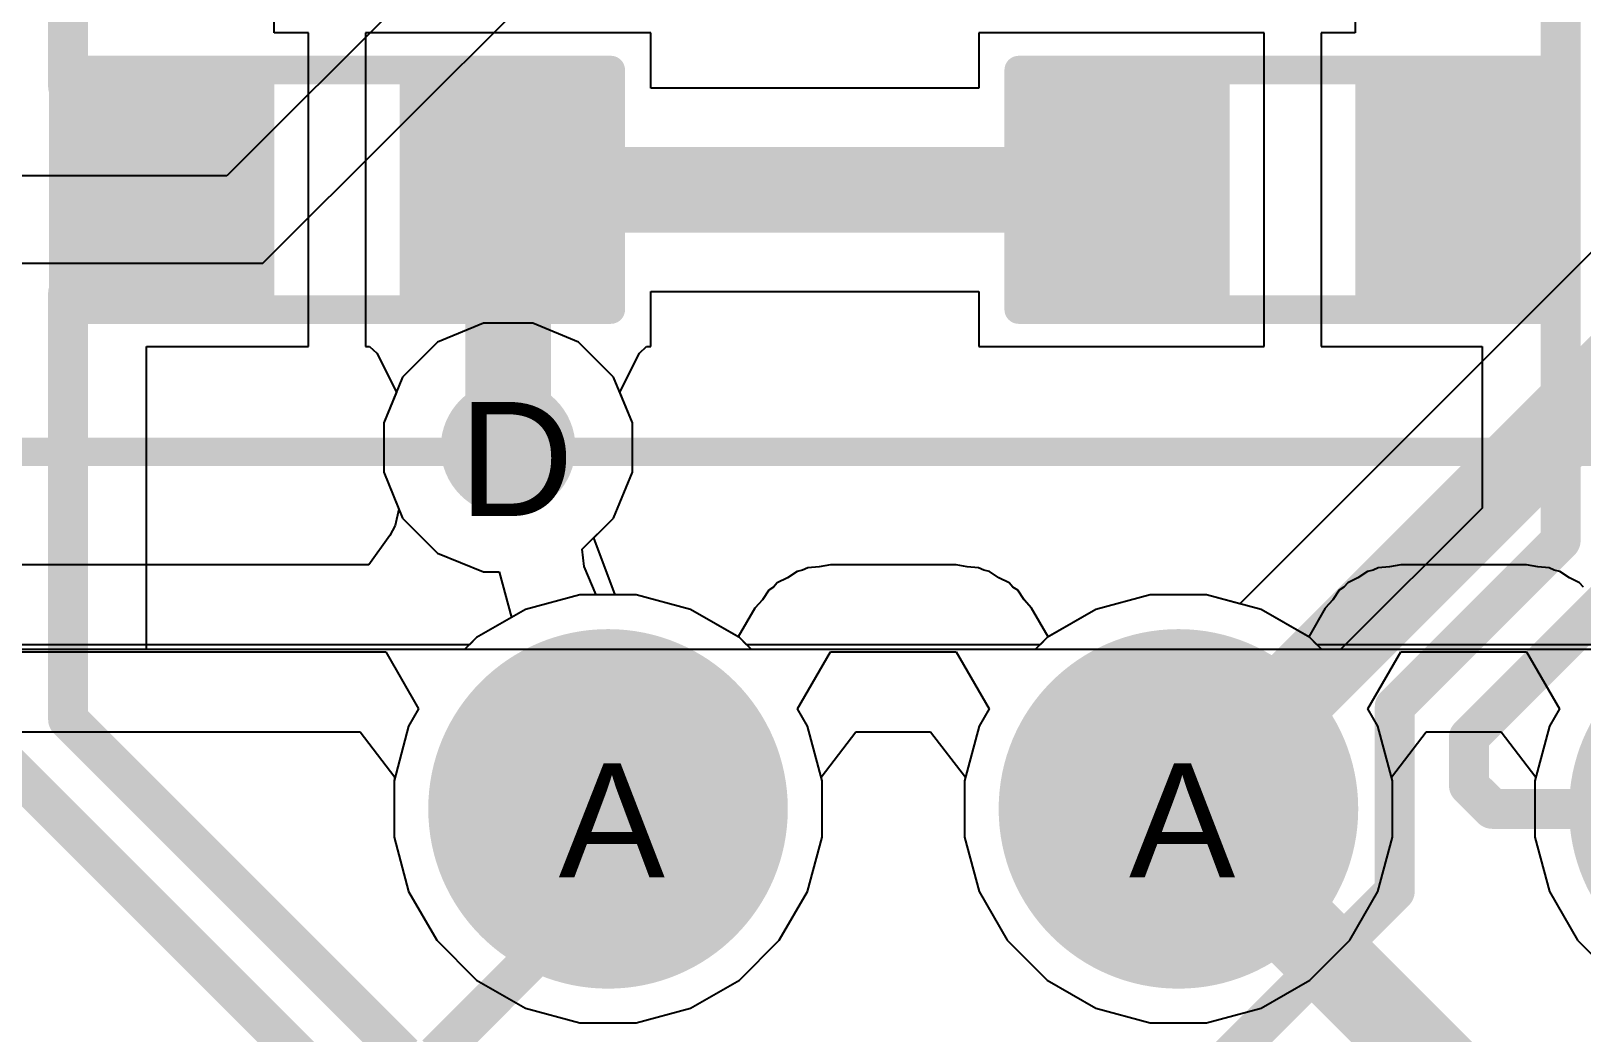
# Model space of a CAD drawing. Header units: inches. Extents: x -11 to 5428, y 0 to 5423.
# Drawn here: x 187.48 to 194.39, y 18.79 to 23.26 of the extents above; entities that cross this region are included whole.
import ezdxf

# ---------------------------------------------------------------- set-up
doc = ezdxf.new("R2010")
doc.units = ezdxf.units.IN
for name, color, linetype in [('Bottom Layer', 5, 'Continuous'), ('Bottom Solder', 6, 'Continuous'), ('Drill Drawing', 1, 'Continuous'), ('GND', 16, 'Continuous'), ('Multi-Layer', 9, 'Continuous'), ('Pad Holes', 156, 'Continuous'), ('PWR', 76, 'Continuous'), ('Top Layer', 1, 'Continuous'), ('Top Overlay', 2, 'Continuous'), ('Top Paste', 8, 'Continuous'), ('Top Solder', 216, 'Continuous'), ('Via Holes', 16, 'Continuous')]:
    doc.layers.add(name, color=color, linetype=linetype)
doc.styles.add('Arial', font='', dxfattribs={"height": 0.2})
doc.styles.get('Arial').set_extended_font_data('Arial')

# ---------------------------------------------------------------- blocks, each defined once
blk = doc.blocks.new('HR911105A_333')
at = {"layer": 'Bottom Layer'}
h = blk.add_hatch(color=5, dxfattribs=at)
edge = h.paths.add_edge_path()
edge.add_arc((0.6399834799999999, -6.894982399999999), 0.69900038, 0, 360)
h = blk.add_hatch(color=5, dxfattribs=at)
edge = h.paths.add_edge_path()
edge.add_arc((3.17998348, -6.894982399999999), 0.69900038, 0, 360)
at = {"layer": 'Bottom Solder'}
h = blk.add_hatch(color=6, dxfattribs=at)
edge = h.paths.add_edge_path()
edge.add_arc((-1.90001652, -6.894982399999999), 0.8006003799999999, 0, 360)
h = blk.add_hatch(color=6, dxfattribs=at)
edge = h.paths.add_edge_path()
edge.add_arc((0.6399834799999999, -6.894982399999999), 0.8006003799999999, 0, 360)
h = blk.add_hatch(color=6, dxfattribs=at)
edge = h.paths.add_edge_path()
edge.add_arc((3.17998348, -6.894982399999999), 0.8006003799999999, 0, 360)
at = {"layer": 'GND'}
h = blk.add_hatch(color=16, dxfattribs=at)
edge = h.paths.add_edge_path()
edge.add_arc((0.6399834799999999, -6.894982399999999), 0.69900038, 0, 360)
h = blk.add_hatch(color=16, dxfattribs=at)
edge = h.paths.add_edge_path()
edge.add_arc((3.17998348, -6.894982399999999), 0.69900038, 0, 360)
at = {"layer": 'Multi-Layer'}
h = blk.add_hatch(color=9, dxfattribs=at)
edge = h.paths.add_edge_path()
edge.add_arc((0.6399834799999999, -6.894982399999999), 0.69900038, 0, 360)
h = blk.add_hatch(color=9, dxfattribs=at)
edge = h.paths.add_edge_path()
edge.add_arc((3.17998348, -6.894982399999999), 0.69900038, 0, 360)
at = {"layer": 'Pad Holes'}
h = blk.add_hatch(color=7, dxfattribs=at)
edge = h.paths.add_edge_path()
edge.add_arc((0.6399834799999999, -6.894982399999999), 0.44500038, 0, 360)
h = blk.add_hatch(color=7, dxfattribs=at)
edge = h.paths.add_edge_path()
edge.add_arc((3.17998348, -6.894982399999999), 0.44500038, 0, 360)
at = {"layer": 'PWR'}
h = blk.add_hatch(color=76, dxfattribs=at)
edge = h.paths.add_edge_path()
edge.add_arc((0.6399834799999999, -6.894982399999999), 0.69900038, 0, 360)
h = blk.add_hatch(color=76, dxfattribs=at)
edge = h.paths.add_edge_path()
edge.add_arc((3.17998348, -6.894982399999999), 0.69900038, 0, 360)
at = {"layer": 'Top Layer'}
h = blk.add_hatch(color=1, dxfattribs=at)
edge = h.paths.add_edge_path()
edge.add_arc((0.6399834799999999, -6.894982399999999), 0.69900038, 0, 360)
h = blk.add_hatch(color=1, dxfattribs=at)
edge = h.paths.add_edge_path()
edge.add_arc((3.17998348, -6.894982399999999), 0.69900038, 0, 360)
at = {"layer": 'Top Solder'}
h = blk.add_hatch(color=216, dxfattribs=at)
edge = h.paths.add_edge_path()
edge.add_arc((-1.90001652, -6.894982399999999), 0.8006003799999999, 0, 360)
h = blk.add_hatch(color=216, dxfattribs=at)
edge = h.paths.add_edge_path()
edge.add_arc((0.6399834799999999, -6.894982399999999), 0.8006003799999999, 0, 360)
h = blk.add_hatch(color=216, dxfattribs=at)
edge = h.paths.add_edge_path()
edge.add_arc((3.17998348, -6.894982399999999), 0.8006003799999999, 0, 360)
at = {"layer": 'Top Overlay'}
blk.add_lwpolyline([(7.99998908, -8.4850224, 0.127, 0.127, 0), (-7.99997892, -8.4850224, 0.127, 0.127, 0)], format="xyseb", dxfattribs=at)
blk = doc.blocks.new('R___0603_338')
at = {"layer": 'Top Layer'}
for points in [[(-0.38101778, 0.4445), (-0.38101778, -0.4445), (-1.14301778, -0.4445), (-1.14301778, 0.4445)], [(1.14298222, 0.4445), (1.14298222, -0.4445), (0.38098222, -0.4445), (0.38098222, 0.4445)]]:
    blk.add_hatch(color=1, dxfattribs=at).paths.add_polyline_path(points)
at = {"layer": 'Top Paste'}
for points in [[(-0.38101778, 0.4445), (-0.38101778, -0.4445), (-1.14301778, -0.4445), (-1.14301778, 0.4445)], [(1.14298222, 0.4445), (1.14298222, -0.4445), (0.38098222, -0.4445), (0.38098222, 0.4445)]]:
    blk.add_hatch(color=8, dxfattribs=at).paths.add_polyline_path(points)
at = {"layer": 'Top Solder'}
for points in [[(-0.27941778, 0.5460999999999999), (-0.27941778, -0.5460999999999999), (-1.24461778, -0.5460999999999999), (-1.24461778, 0.5460999999999999)], [(1.24458222, 0.5460999999999999), (1.24458222, -0.5460999999999999), (0.27938222, -0.5460999999999999), (0.27938222, 0.5460999999999999)]]:
    blk.add_hatch(color=216, dxfattribs=at).paths.add_polyline_path(points)
at = {"layer": 'Top Overlay'}
for points in [[(1.21918222, 0.5334, 0.127, 0.127, 0), (-1.21921778, 0.5334, 0.127, 0.127, 0)], [(-1.21921778, 0.5334, 0.127, 0.127, 0), (-1.21921778, -0.5334, 0.127, 0.127, 0)], [(1.21918222, 0.5334, 0.127, 0.127, 0), (1.21918222, -0.5334, 0.127, 0.127, 0)], [(1.21918222, -0.5334, 0.127, 0.127, 0), (-1.21921778, -0.5334, 0.127, 0.127, 0)]]:
    blk.add_lwpolyline(points, format="xyseb", dxfattribs=at)
for points in [[(-1.25096778, 0.5334, 0.0635, 0.0635, 1), (-1.18746778, 0.5334, 0.0635, 0.0635, 1)], [(-1.25096778, 0.5334, 0.0635, 0.0635, 1), (-1.18746778, 0.5334, 0.0635, 0.0635, 1)], [(1.18743222, 0.5334, 0.0635, 0.0635, 1), (1.25093222, 0.5334, 0.0635, 0.0635, 1)], [(1.18743222, 0.5334, 0.0635, 0.0635, 1), (1.25093222, 0.5334, 0.0635, 0.0635, 1)], [(-1.25096778, -0.5334, 0.0635, 0.0635, 1), (-1.18746778, -0.5334, 0.0635, 0.0635, 1)], [(-1.25096778, -0.5334, 0.0635, 0.0635, 1), (-1.18746778, -0.5334, 0.0635, 0.0635, 1)], [(1.18743222, -0.5334, 0.0635, 0.0635, 1), (1.25093222, -0.5334, 0.0635, 0.0635, 1)], [(1.18743222, -0.5334, 0.0635, 0.0635, 1), (1.25093222, -0.5334, 0.0635, 0.0635, 1)]]:
    blk.add_lwpolyline(points, format="xyseb", close=True, dxfattribs=at)
blk = doc.blocks.new('R___0603_339')
at = {"layer": 'Top Layer'}
for points in [[(-0.3809898399999999, 0.4445), (-0.3809898400000001, -0.4445), (-1.14298984, -0.4445), (-1.14298984, 0.4445)], [(1.14301016, 0.4445), (1.14301016, -0.4445), (0.3810101599999999, -0.4445), (0.38101016, 0.4445)]]:
    blk.add_hatch(color=1, dxfattribs=at).paths.add_polyline_path(points)
at = {"layer": 'Top Paste'}
for points in [[(-0.3809898399999999, 0.4445), (-0.3809898400000001, -0.4445), (-1.14298984, -0.4445), (-1.14298984, 0.4445)], [(1.14301016, 0.4445), (1.14301016, -0.4445), (0.3810101599999999, -0.4445), (0.38101016, 0.4445)]]:
    blk.add_hatch(color=8, dxfattribs=at).paths.add_polyline_path(points)
at = {"layer": 'Top Solder'}
for points in [[(-0.2793898399999999, 0.5460999999999999), (-0.2793898400000001, -0.5461), (-1.24458984, -0.5460999999999999), (-1.24458984, 0.5461)], [(1.24461016, 0.5460999999999999), (1.24461016, -0.5461), (0.2794101599999999, -0.5460999999999999), (0.27941016, 0.5461)]]:
    blk.add_hatch(color=216, dxfattribs=at).paths.add_polyline_path(points)
at = {"layer": 'Top Overlay'}
for points in [[(-1.21918984, 0.5334, 0.127, 0.127, 0), (1.21921016, 0.5334, 0.127, 0.127, 0)], [(-1.21918984, -0.5334, 0.127, 0.127, 0), (-1.21918984, 0.5334, 0.127, 0.127, 0)], [(1.21921016, -0.5334, 0.127, 0.127, 0), (1.21921016, 0.5334, 0.127, 0.127, 0)], [(-1.21918984, -0.5334, 0.127, 0.127, 0), (1.21921016, -0.5334, 0.127, 0.127, 0)]]:
    blk.add_lwpolyline(points, format="xyseb", dxfattribs=at)
for points in [[(-1.25093984, 0.5334, 0.0635, 0.0635, 1), (-1.18743984, 0.5334, 0.0635, 0.0635, 1)], [(-1.25093984, 0.5334, 0.0635, 0.0635, 1), (-1.18743984, 0.5334, 0.0635, 0.0635, 1)], [(1.18746016, 0.5334, 0.0635, 0.0635, 1), (1.25096016, 0.5334, 0.0635, 0.0635, 1)], [(1.18746016, 0.5334, 0.0635, 0.0635, 1), (1.25096016, 0.5334, 0.0635, 0.0635, 1)], [(-1.25093984, -0.5334, 0.0635, 0.0635, 1), (-1.18743984, -0.5334, 0.0635, 0.0635, 1)], [(-1.25093984, -0.5334, 0.0635, 0.0635, 1), (-1.18743984, -0.5334, 0.0635, 0.0635, 1)], [(1.18746016, -0.5334, 0.0635, 0.0635, 1), (1.25096016, -0.5334, 0.0635, 0.0635, 1)], [(1.18746016, -0.5334, 0.0635, 0.0635, 1), (1.25096016, -0.5334, 0.0635, 0.0635, 1)]]:
    blk.add_lwpolyline(points, format="xyseb", close=True, dxfattribs=at)

msp = doc.modelspace()

# ---------------------------------------------------------------- hatches: boundary and pattern name
at = {"layer": 'Bottom Layer'}
h = msp.add_hatch(color=5, dxfattribs=at)
edge = h.paths.add_edge_path()
edge.add_arc((189.60820346, 21.40119418), 0.2999994, 0, 360)
at = {"layer": 'GND'}
h = msp.add_hatch(color=16, dxfattribs=at)
edge = h.paths.add_edge_path()
edge.add_arc((189.60820346, 21.40119418), 0.2999994, 0, 360)
at = {"layer": 'PWR'}
h = msp.add_hatch(color=76, dxfattribs=at)
edge = h.paths.add_edge_path()
edge.add_arc((189.60820346, 21.40119418), 0.2999994, 0, 360)
at = {"layer": 'Top Layer'}
h = msp.add_hatch(color=1, dxfattribs=at)
edge = h.paths.add_edge_path()
edge.add_arc((189.60820346, 21.40119418), 0.2999994, 0, 360)
at = {"layer": 'Via Holes'}
h = msp.add_hatch(color=7, dxfattribs=at)
edge = h.paths.add_edge_path()
edge.add_arc((189.60820346, 21.40119418), 0.1499997, 0, 360)

# ---------------------------------------------------------------- linework, layer by layer
at = {"layer": 'Bottom Layer'}
for p, q in [((195.02975726, 22.86940816), (192.86586014, 20.70551358)), ((189.49800556, 21.95519358), (189.294389, 21.87085288)), ((189.71840136, 21.95519358), (189.49800556, 21.95519358)), ((189.92201792, 21.87085288), (189.71840136, 21.95519358)), ((189.294389, 21.87085288), (189.13854476, 21.71500864)), ((190.07786216, 21.71500864), (189.92201792, 21.87085288)), ((189.13854476, 21.71500864), (189.05420406, 21.51139208)), ((190.16220286, 21.51139208), (190.07786216, 21.71500864)), ((189.05420406, 21.51139208), (189.05420406, 21.29099628)), ((190.16220286, 21.29099628), (190.16220286, 21.51139208)), ((189.05420406, 21.29099628), (189.13854476, 21.08737972)), ((190.07786216, 21.08737972), (190.16220286, 21.29099628)), ((189.13854476, 21.08737972), (189.294389, 20.93153548)), ((189.93862952, 20.94814708), (190.07786216, 21.08737972)), ((189.294389, 20.93153548), (189.49800556, 20.84719478)), ((189.9475246, 20.87122572), (189.93862952, 20.94814708)), ((190.00092556, 20.74494708), (189.9475246, 20.87122572)), ((189.49800556, 20.84719478), (189.56856676, 20.84719478)), ((189.56856676, 20.84719478), (189.6230142, 20.64399478)), ((190.17869254, 20.74494708), (190.00092556, 20.74494708)), ((190.42107204, 20.68000182), (190.17869254, 20.74494708)), ((192.46776086, 20.74494708), (192.22538136, 20.68000182)), ((192.71869254, 20.74494708), (192.46776086, 20.74494708)), ((192.86586014, 20.70551358), (192.71869254, 20.74494708)), ((190.63838428, 20.55453852), (190.42107204, 20.68000182)), ((192.22538136, 20.68000182), (192.00806912, 20.55453852)), ((189.6230142, 20.64399478), (189.46806912, 20.55453852)), ((189.46806912, 20.55453852), (189.41470626, 20.50117566)), ((190.69174714, 20.50117566), (190.63838428, 20.55453852)), ((192.00806912, 20.55453852), (191.95470626, 20.50117566)), ((220.28220358, 20.50117566), (185.23320586, 20.50117566)), ((189.41470626, 20.50117566), (185.23320586, 20.50117566)), ((191.95470626, 20.50117566), (190.69174714, 20.50117566))]:
    msp.add_line(p, q, dxfattribs=at)
for points in [[(192.5932267, 19.7919467, 0.3809999999999999, 0.3809999999999999, 0), (195.35022906, 22.54894906, 0.3809999999999999, 0.3809999999999999, 0)], [(192.5932267, 19.7919467, 0.3809999999999999, 0.3809999999999999, 0), (193.86272632, 18.52244708, 0.3809999999999999, 0.3809999999999999, 0)]]:
    msp.add_lwpolyline(points, format="xyseb", dxfattribs=at)
msp.add_lwpolyline([(192.4979767, 19.7919467, 0.1905, 0.1905, 1), (192.6884767, 19.7919467, 0.1905, 0.1905, 1)], format="xyseb", close=True, dxfattribs=at)
msp.add_lwpolyline([(192.4979767, 19.7919467, 0.1905, 0.1905, 1), (192.6884767, 19.7919467, 0.1905, 0.1905, 1)], format="xyseb", close=True, dxfattribs=at)
at = {"layer": 'GND'}
for p, q in [((189.49800556, 21.95519358), (189.294389, 21.87085288)), ((189.71840136, 21.95519358), (189.49800556, 21.95519358)), ((189.92201792, 21.87085288), (189.71840136, 21.95519358)), ((189.294389, 21.87085288), (189.13854476, 21.71500864)), ((190.07786216, 21.71500864), (189.92201792, 21.87085288)), ((189.13854476, 21.71500864), (189.05420406, 21.51139208)), ((190.16220286, 21.51139208), (190.07786216, 21.71500864)), ((189.05420406, 21.51139208), (189.05420406, 21.29099628)), ((190.16220286, 21.29099628), (190.16220286, 21.51139208)), ((189.05420406, 21.29099628), (189.1222913, 21.12662018)), ((190.07786216, 21.08737972), (190.16220286, 21.29099628)), ((189.1222913, 21.12662018), (189.1050447, 21.05462642)), ((189.98942952, 20.99894708), (190.07786216, 21.08737972)), ((189.08141254, 21.00883022), (188.9872903, 20.8794223)), ((189.1050447, 21.05462642), (189.08141254, 21.00883022)), ((190.08476588, 20.74494708), (189.98942952, 20.99894708)), ((188.9872903, 20.8794223), (185.98011826, 20.8794223)), ((190.9428363, 20.86618382), (190.91985692, 20.85485034)), ((190.99353216, 20.86950614), (190.9428363, 20.86618382)), ((191.04337966, 20.8794223), (190.99353216, 20.86950614)), ((191.60307374, 20.8794223), (191.04337966, 20.8794223)), ((191.65292378, 20.86950614), (191.60307374, 20.8794223)), ((191.70361456, 20.86618382), (191.65292378, 20.86950614)), ((191.72659394, 20.85485288), (191.70361456, 20.86618382)), ((193.4828363, 20.86618382), (193.45985692, 20.85485034)), ((193.53353216, 20.86950614), (193.4828363, 20.86618382)), ((193.58337966, 20.8794223), (193.53353216, 20.86950614)), ((194.14307374, 20.8794223), (193.58337966, 20.8794223)), ((194.19292378, 20.86950614), (194.14307374, 20.8794223)), ((194.24361456, 20.86618382), (194.19292378, 20.86950614)), ((194.26659394, 20.85485288), (194.24361456, 20.86618382)), ((190.8068955, 20.7991456), (190.78999942, 20.7798797)), ((190.85247072, 20.82161952), (190.8068955, 20.7991456)), ((190.89472108, 20.84985162), (190.85247072, 20.82161952)), ((190.91985692, 20.85485034), (190.89472108, 20.84985162)), ((191.75173232, 20.84985162), (191.72659394, 20.85485288)), ((191.7939903, 20.82161444), (191.75173232, 20.84985162)), ((191.83955536, 20.7991456), (191.7939903, 20.82161444)), ((191.8564489, 20.77988224), (191.83955536, 20.7991456)), ((193.3468955, 20.7991456), (193.32999942, 20.7798797)), ((193.39247072, 20.82161952), (193.3468955, 20.7991456)), ((193.43472108, 20.84985162), (193.39247072, 20.82161952)), ((193.45985692, 20.85485034), (193.43472108, 20.84985162)), ((194.29173232, 20.84985162), (194.26659394, 20.85485288)), ((194.3339903, 20.82161444), (194.29173232, 20.84985162)), ((194.37955536, 20.7991456), (194.3339903, 20.82161444)), ((194.3964489, 20.77988224), (194.37955536, 20.7991456)), ((190.17869254, 20.74494708), (190.08476588, 20.74494708)), ((190.42107204, 20.68000182), (190.17869254, 20.74494708)), ((190.74046434, 20.72339264), (190.7069592, 20.6851885)), ((190.7686939, 20.765643), (190.74046434, 20.72339264)), ((190.78999942, 20.7798797), (190.7686939, 20.765643)), ((191.8777595, 20.765643), (191.8564489, 20.77988224)), ((191.9059916, 20.7233901), (191.8777595, 20.765643)), ((191.9394942, 20.6851885), (191.9059916, 20.7233901)), ((192.46776086, 20.74494708), (192.22538136, 20.68000182)), ((192.71869254, 20.74494708), (192.46776086, 20.74494708)), ((192.96107204, 20.68000182), (192.71869254, 20.74494708)), ((193.28046434, 20.72339264), (193.2469592, 20.6851885)), ((193.3086939, 20.765643), (193.28046434, 20.72339264)), ((193.32999942, 20.7798797), (193.3086939, 20.765643)), ((190.63324332, 20.55750778), (190.42107204, 20.68000182)), ((190.7069592, 20.6851885), (190.63324332, 20.55750778)), ((192.01321262, 20.55750778), (191.9394942, 20.6851885)), ((192.22538136, 20.68000182), (192.01321262, 20.55750778)), ((193.17324332, 20.55750778), (192.96107204, 20.68000182)), ((193.2469592, 20.6851885), (193.17324332, 20.55750778)), ((176.01515724, 20.49095724), (189.06307374, 20.49095724)), ((189.06307374, 20.49095724), (189.20972064, 20.23695724)), ((190.89673276, 20.2369547), (191.04337966, 20.49095724)), ((191.04337966, 20.49095724), (191.60307374, 20.49095724)), ((191.60307374, 20.49095724), (191.74972064, 20.23695724)), ((193.43673276, 20.2369547), (193.58337966, 20.49095724)), ((193.58337966, 20.49095724), (194.14307374, 20.49095724)), ((194.14307374, 20.49095724), (194.28972064, 20.23695724)), ((189.20972064, 20.23695724), (189.16517158, 20.15979204)), ((190.94128182, 20.15979204), (190.89673276, 20.2369547)), ((191.74972064, 20.23695724), (191.70517158, 20.15979204)), ((193.48128182, 20.15979204), (193.43673276, 20.2369547)), ((194.28972064, 20.23695724), (194.24517158, 20.15979204)), ((189.16517158, 20.15979204), (189.10022632, 19.91741254)), ((191.00622708, 19.91741254), (190.94128182, 20.15979204)), ((191.70517158, 20.15979204), (191.64022632, 19.91741254)), ((193.54622708, 19.91741254), (193.48128182, 20.15979204)), ((194.24517158, 20.15979204), (194.18022632, 19.91741254)), ((189.10022632, 19.91741254), (189.10022632, 19.66648086)), ((191.00622708, 19.66648086), (191.00622708, 19.91741254)), ((191.64022632, 19.91741254), (191.64022632, 19.66648086)), ((193.54622708, 19.66648086), (193.54622708, 19.91741254)), ((194.18022632, 19.91741254), (194.18022632, 19.66648086)), ((189.10022632, 19.66648086), (189.16517158, 19.42410136)), ((190.94128182, 19.42410136), (191.00622708, 19.66648086)), ((191.64022632, 19.66648086), (191.70517158, 19.42410136)), ((193.48128182, 19.42410136), (193.54622708, 19.66648086)), ((194.18022632, 19.66648086), (194.24517158, 19.42410136)), ((189.16517158, 19.42410136), (189.29063488, 19.20678912)), ((190.81581852, 19.20678912), (190.94128182, 19.42410136)), ((191.70517158, 19.42410136), (191.83063488, 19.20678912)), ((193.35581852, 19.20678912), (193.48128182, 19.42410136)), ((194.24517158, 19.42410136), (194.37063488, 19.20678912)), ((189.29063488, 19.20678912), (189.46806912, 19.02935488)), ((190.63838428, 19.02935488), (190.81581852, 19.20678912)), ((191.83063488, 19.20678912), (192.00806912, 19.02935488)), ((193.17838428, 19.02935488), (193.35581852, 19.20678912)), ((194.37063488, 19.20678912), (194.54806912, 19.02935488)), ((189.46806912, 19.02935488), (189.68538136, 18.90389158)), ((190.42107204, 18.90389158), (190.63838428, 19.02935488)), ((192.00806912, 19.02935488), (192.22538136, 18.90389158)), ((192.96107204, 18.90389158), (193.17838428, 19.02935488)), ((189.68538136, 18.90389158), (189.92776086, 18.83894632)), ((190.17869254, 18.83894632), (190.42107204, 18.90389158)), ((192.22538136, 18.90389158), (192.46776086, 18.83894632)), ((192.71869254, 18.83894632), (192.96107204, 18.90389158)), ((189.92776086, 18.83894632), (190.17869254, 18.83894632)), ((192.46776086, 18.83894632), (192.71869254, 18.83894632))]:
    msp.add_line(p, q, dxfattribs=at)
at = {"layer": 'PWR'}
for p, q in [((189.8639586, 24.11953012), (188.35516812, 22.61073964)), ((188.51607458, 22.22227458), (190.11158828, 23.81778828)), ((188.35516812, 22.61073964), (184.8486778, 22.61073964)), ((184.8486778, 22.22227458), (188.51607458, 22.22227458)), ((189.92776086, 20.74494708), (189.68538136, 20.68000182)), ((190.17869254, 20.74494708), (189.92776086, 20.74494708)), ((190.42107204, 20.68000182), (190.17869254, 20.74494708)), ((192.46776086, 20.74494708), (192.22538136, 20.68000182)), ((192.71869254, 20.74494708), (192.46776086, 20.74494708)), ((192.96107204, 20.68000182), (192.71869254, 20.74494708)), ((189.68538136, 20.68000182), (189.46806912, 20.55453852)), ((190.63838428, 20.55453852), (190.42107204, 20.68000182)), ((192.22538136, 20.68000182), (192.00806912, 20.55453852)), ((193.17838428, 20.55453852), (192.96107204, 20.68000182)), ((189.4367433, 20.5232127), (184.8486778, 20.5232127)), ((189.46806912, 20.55453852), (189.4367433, 20.5232127)), ((190.6697101, 20.5232127), (190.63838428, 20.55453852)), ((191.9767433, 20.5232127), (190.6697101, 20.5232127)), ((192.00806912, 20.55453852), (191.9767433, 20.5232127)), ((193.2097101, 20.5232127), (193.17838428, 20.55453852)), ((194.5167433, 20.5232127), (193.2097101, 20.5232127)), ((184.8486778, 20.13474764), (188.94984054, 20.13474764)), ((188.94984054, 20.13474764), (189.10446558, 19.9332342)), ((191.00198782, 19.9332342), (191.15661286, 20.13474764)), ((191.15661286, 20.13474764), (191.48984054, 20.13474764)), ((191.48984054, 20.13474764), (191.64446558, 19.9332342)), ((193.54198782, 19.9332342), (193.69661286, 20.13474764)), ((193.69661286, 20.13474764), (194.02984054, 20.13474764)), ((194.02984054, 20.13474764), (194.18446558, 19.9332342)), ((189.10446558, 19.9332342), (189.10022632, 19.91741254)), ((189.10022632, 19.91741254), (189.10022632, 19.66648086)), ((191.00622708, 19.91741254), (191.00198782, 19.9332342)), ((191.00622708, 19.66648086), (191.00622708, 19.91741254)), ((191.64446558, 19.9332342), (191.64022632, 19.91741254)), ((191.64022632, 19.91741254), (191.64022632, 19.66648086)), ((193.54622708, 19.91741254), (193.54198782, 19.9332342)), ((193.54622708, 19.66648086), (193.54622708, 19.91741254)), ((194.18446558, 19.9332342), (194.18022632, 19.91741254)), ((194.18022632, 19.91741254), (194.18022632, 19.66648086)), ((189.10022632, 19.66648086), (189.16517158, 19.42410136)), ((190.94128182, 19.42410136), (191.00622708, 19.66648086)), ((191.64022632, 19.66648086), (191.70517158, 19.42410136)), ((193.48128182, 19.42410136), (193.54622708, 19.66648086)), ((194.18022632, 19.66648086), (194.24517158, 19.42410136)), ((189.16517158, 19.42410136), (189.29063488, 19.20678912)), ((190.81581852, 19.20678912), (190.94128182, 19.42410136)), ((191.70517158, 19.42410136), (191.83063488, 19.20678912)), ((193.35581852, 19.20678912), (193.48128182, 19.42410136)), ((194.24517158, 19.42410136), (194.37063488, 19.20678912)), ((189.29063488, 19.20678912), (189.46806912, 19.02935488)), ((190.63838428, 19.02935488), (190.81581852, 19.20678912)), ((191.83063488, 19.20678912), (192.00806912, 19.02935488)), ((193.17838428, 19.02935488), (193.35581852, 19.20678912)), ((194.37063488, 19.20678912), (194.54806912, 19.02935488)), ((189.46806912, 19.02935488), (189.68538136, 18.90389158)), ((190.42107204, 18.90389158), (190.63838428, 19.02935488)), ((192.00806912, 19.02935488), (192.22538136, 18.90389158)), ((192.96107204, 18.90389158), (193.17838428, 19.02935488)), ((189.68538136, 18.90389158), (189.92776086, 18.83894632)), ((190.17869254, 18.83894632), (190.42107204, 18.90389158)), ((192.22538136, 18.90389158), (192.46776086, 18.83894632)), ((192.71869254, 18.83894632), (192.96107204, 18.90389158)), ((189.92776086, 18.83894632), (190.17869254, 18.83894632)), ((192.46776086, 18.83894632), (192.71869254, 18.83894632))]:
    msp.add_line(p, q, dxfattribs=at)
at = {"layer": 'Top Layer'}
for p, q in [((188.5668187, 23.2474643), (188.5668187, 24.3904643)), ((193.3806267, 24.3904643), (193.3806267, 23.2474643)), ((188.7192187, 23.2474643), (188.5668187, 23.2474643)), ((188.7192187, 21.8504643), (188.7192187, 23.2474643)), ((190.2432187, 23.2474643), (188.9732187, 23.2474643)), ((188.9732187, 23.2474643), (188.9732187, 21.8504643)), ((190.2432187, 23.00215618), (190.2432187, 23.2474643)), ((192.9742267, 23.2474643), (191.7042267, 23.2474643)), ((191.7042267, 23.2474643), (191.7042267, 23.00215618)), ((192.9742267, 21.8504643), (192.9742267, 23.2474643)), ((193.3806267, 23.2474643), (193.2282267, 23.2474643)), ((193.2282267, 23.2474643), (193.2282267, 21.8504643)), ((191.7042267, 23.00215618), (190.2432187, 23.00215618)), ((190.2432187, 21.8504643), (190.2432187, 22.09574194)), ((190.2432187, 22.09574194), (191.7042267, 22.09574194)), ((191.7042267, 22.09574194), (191.7042267, 21.8504643)), ((187.99844544, 20.50117566), (187.99844544, 21.8504643)), ((187.99844544, 21.8504643), (188.7192187, 21.8504643)), ((188.9732187, 21.8504643), (188.99145082, 21.8504643)), ((188.99145082, 21.8504643), (189.02316018, 21.82126446)), ((190.19324674, 21.82126446), (190.2249561, 21.8504643)), ((190.2249561, 21.8504643), (190.2432187, 21.8504643)), ((191.7042267, 21.8504643), (192.9742267, 21.8504643)), ((193.2282267, 21.8504643), (193.9454084, 21.8504643)), ((193.9454084, 21.8504643), (193.9454084, 21.1313522)), ((189.02316018, 21.82126446), (189.11048284, 21.64726176)), ((190.10592408, 21.64726176), (190.19324674, 21.82126446)), ((189.11048284, 21.64726176), (189.05420406, 21.51139208)), ((190.16220286, 21.51139208), (190.10592408, 21.64726176)), ((189.05420406, 21.51139208), (189.05420406, 21.29099628)), ((190.16220286, 21.29099628), (190.16220286, 21.51139208)), ((189.05420406, 21.29099628), (189.13854476, 21.08737972)), ((190.07786216, 21.08737972), (190.16220286, 21.29099628)), ((189.13854476, 21.08737972), (189.294389, 20.93153548)), ((189.93862952, 20.94814708), (190.07786216, 21.08737972)), ((193.9454084, 21.1313522), (193.31523186, 20.50117566)), ((189.294389, 20.93153548), (189.49800556, 20.84719478)), ((189.9475246, 20.87122572), (189.93862952, 20.94814708)), ((190.00092556, 20.74494708), (189.9475246, 20.87122572)), ((189.49800556, 20.84719478), (189.56856676, 20.84719478)), ((189.56856676, 20.84719478), (189.6230142, 20.64399478)), ((190.17869254, 20.74494708), (190.00092556, 20.74494708)), ((190.42107204, 20.68000182), (190.17869254, 20.74494708)), ((192.46776086, 20.74494708), (192.22538136, 20.68000182)), ((192.71869254, 20.74494708), (192.46776086, 20.74494708)), ((192.96107204, 20.68000182), (192.71869254, 20.74494708)), ((190.63838428, 20.55453852), (190.42107204, 20.68000182)), ((192.22538136, 20.68000182), (192.00806912, 20.55453852)), ((193.17838428, 20.55453852), (192.96107204, 20.68000182)), ((189.6230142, 20.64399478), (189.46806912, 20.55453852)), ((189.46806912, 20.55453852), (189.41470626, 20.50117566)), ((190.69174714, 20.50117566), (190.63838428, 20.55453852)), ((192.00806912, 20.55453852), (191.95470626, 20.50117566)), ((193.23174714, 20.50117566), (193.17838428, 20.55453852)), ((220.28220358, 20.50117566), (185.23320586, 20.50117566)), ((189.41470626, 20.50117566), (187.99844544, 20.50117566)), ((191.95470626, 20.50117566), (190.69174714, 20.50117566)), ((193.31523186, 20.50117566), (193.23174714, 20.50117566))]:
    msp.add_line(p, q, dxfattribs=at)
for points in [[(187.64882714, 23.0087043, 0.1778, 0.1778, 0), (187.64882714, 23.53044824, 0.1778, 0.1778, 0)], [(194.2950267, 23.0087043, 0.1778, 0.1778, 0), (194.2950267, 23.52684906, 0.1778, 0.1778, 0)], [(187.64882714, 23.0087043, 0.1778, 0.1778, 0), (187.75298238, 22.90454906, 0.1778, 0.1778, 0)], [(194.19087146, 22.90454906, 0.1778, 0.1778, 0), (194.2950267, 23.0087043, 0.1778, 0.1778, 0)], [(187.75298238, 22.90454906, 0.1778, 0.1778, 0), (187.79212632, 22.90454906, 0.1778, 0.1778, 0)], [(187.79212632, 22.90454906, 0.1778, 0.1778, 0), (188.08422632, 22.61244906, 0.1778, 0.1778, 0)], [(193.8632267, 22.61244906, 0.1778, 0.1778, 0), (194.1553267, 22.90454906, 0.1778, 0.1778, 0)], [(194.1553267, 22.90454906, 0.1778, 0.1778, 0), (194.19087146, 22.90454906, 0.1778, 0.1778, 0)], [(189.60820346, 22.54894906, 0.3809999999999999, 0.3809999999999999, 0), (192.33920384, 22.54894906, 0.3809999999999999, 0.3809999999999999, 0)], [(189.60820346, 21.40119418, 0.3809999999999999, 0.3809999999999999, 0), (189.60820346, 22.54894906, 0.3809999999999999, 0.3809999999999999, 0)], [(188.08422632, 22.54894906, 0.1778, 0.1778, 0), (188.08422632, 22.61244906, 0.1778, 0.1778, 0)], [(193.8632267, 22.54894906, 0.1778, 0.1778, 0), (193.8632267, 22.61244906, 0.1778, 0.1778, 0)], [(188.08422632, 22.48544906, 0.1778, 0.1778, 0), (188.08422632, 22.54894906, 0.1778, 0.1778, 0)], [(193.8632267, 22.48544906, 0.1778, 0.1778, 0), (193.8632267, 22.54894906, 0.1778, 0.1778, 0)], [(187.79212632, 22.19334906, 0.1778, 0.1778, 0), (188.08422632, 22.48544906, 0.1778, 0.1778, 0)], [(193.8632267, 22.48544906, 0.1778, 0.1778, 0), (194.1553267, 22.19334906, 0.1778, 0.1778, 0)], [(187.64882714, 22.08919382, 0.1778, 0.1778, 0), (187.75298238, 22.19334906, 0.1778, 0.1778, 0)], [(187.75298238, 22.19334906, 0.1778, 0.1778, 0), (187.79212632, 22.19334906, 0.1778, 0.1778, 0)], [(194.1553267, 22.19334906, 0.1778, 0.1778, 0), (194.19087146, 22.19334906, 0.1778, 0.1778, 0)], [(194.19087146, 22.19334906, 0.1778, 0.1778, 0), (194.2950267, 22.08919382, 0.1778, 0.1778, 0)], [(187.64882714, 20.19041428, 0.1778, 0.1778, 0), (187.64882714, 22.08919382, 0.1778, 0.1778, 0)], [(194.2950267, 20.9865341, 0.1778, 0.1778, 0), (194.2950267, 22.08919382, 0.1778, 0.1778, 0)], [(193.55659282, 20.24810022, 0.1778, 0.1778, 0), (194.2950267, 20.9865341, 0.1778, 0.1778, 0)], [(193.88679282, 20.11132884, 0.1778, 0.1778, 0), (194.6252267, 20.84976272, 0.1778, 0.1778, 0)], [(193.55659282, 19.75933056, 0.1778, 0.1778, 0), (193.55659282, 20.24810022, 0.1778, 0.1778, 0)], [(187.64882714, 20.19041428, 0.1778, 0.1778, 0), (189.14187978, 18.69736164, 0.1778, 0.1778, 0)], [(193.88679282, 19.89610194, 0.1778, 0.1778, 0), (193.88679282, 20.11132884, 0.1778, 0.1778, 0)], [(187.31862714, 20.0536429, 0.1778, 0.1778, 0), (189.0051084, 18.36716164, 0.1778, 0.1778, 0)], [(193.88679282, 19.89610194, 0.1778, 0.1778, 0), (193.99094806, 19.7919467, 0.1778, 0.1778, 0)], [(190.0532267, 19.46176194, 0.1778, 0.1778, 0), (190.0532267, 19.7919467, 0.1778, 0.1778, 0)], [(193.55659282, 19.75933056, 0.1778, 0.1778, 0), (193.55659536, 19.75932802, 0.1778, 0.1778, 0)], [(193.55659536, 19.42553138, 0.1778, 0.1778, 0), (193.55659536, 19.75932802, 0.1778, 0.1778, 0)], [(193.99094806, 19.7919467, 0.1778, 0.1778, 0), (195.1332267, 19.7919467, 0.1778, 0.1778, 0)], [(189.5544596, 18.96299484, 0.1778, 0.1778, 0), (190.0532267, 19.46176194, 0.1778, 0.1778, 0)], [(191.38301068, 17.2519467, 0.1778, 0.1778, 0), (193.55659536, 19.42553138, 0.1778, 0.1778, 0)], [(189.28917184, 18.69736164, 0.1778, 0.1778, 0), (189.5544596, 18.9626494, 0.1778, 0.1778, 0)], [(189.5544596, 18.9626494, 0.1778, 0.1778, 0), (189.5544596, 18.96299484, 0.1778, 0.1778, 0)]]:
    msp.add_lwpolyline(points, format="xyseb", dxfattribs=at)
for points in [[(187.60437714, 23.0087043, 0.08889999999999999, 0.08889999999999999, 1), (187.69327714, 23.0087043, 0.08889999999999999, 0.08889999999999999, 1)], [(187.60437714, 23.0087043, 0.08889999999999999, 0.08889999999999999, 1), (187.69327714, 23.0087043, 0.08889999999999999, 0.08889999999999999, 1)], [(194.2505767, 23.0087043, 0.08889999999999999, 0.08889999999999999, 1), (194.3394767, 23.0087043, 0.08889999999999999, 0.08889999999999999, 1)], [(194.2505767, 23.0087043, 0.08889999999999999, 0.08889999999999999, 1), (194.3394767, 23.0087043, 0.08889999999999999, 0.08889999999999999, 1)], [(187.70853238, 22.90454906, 0.08889999999999999, 0.08889999999999999, 1), (187.79743238, 22.90454906, 0.08889999999999999, 0.08889999999999999, 1)], [(187.70853238, 22.90454906, 0.08889999999999999, 0.08889999999999999, 1), (187.79743238, 22.90454906, 0.08889999999999999, 0.08889999999999999, 1)], [(187.74767632, 22.90454906, 0.08889999999999999, 0.08889999999999999, 1), (187.83657632, 22.90454906, 0.08889999999999999, 0.08889999999999999, 1)], [(187.74767632, 22.90454906, 0.08889999999999999, 0.08889999999999999, 1), (187.83657632, 22.90454906, 0.08889999999999999, 0.08889999999999999, 1)], [(194.1108767, 22.90454906, 0.08889999999999999, 0.08889999999999999, 1), (194.1997767, 22.90454906, 0.08889999999999999, 0.08889999999999999, 1)], [(194.1108767, 22.90454906, 0.08889999999999999, 0.08889999999999999, 1), (194.1997767, 22.90454906, 0.08889999999999999, 0.08889999999999999, 1)], [(194.14642146, 22.90454906, 0.08889999999999999, 0.08889999999999999, 1), (194.23532146, 22.90454906, 0.08889999999999999, 0.08889999999999999, 1)], [(194.14642146, 22.90454906, 0.08889999999999999, 0.08889999999999999, 1), (194.23532146, 22.90454906, 0.08889999999999999, 0.08889999999999999, 1)], [(189.51295346, 22.54894906, 0.1905, 0.1905, 1), (189.70345346, 22.54894906, 0.1905, 0.1905, 1)], [(189.51295346, 22.54894906, 0.1905, 0.1905, 1), (189.70345346, 22.54894906, 0.1905, 0.1905, 1)], [(192.24395384, 22.54894906, 0.1905, 0.1905, 1), (192.43445384, 22.54894906, 0.1905, 0.1905, 1)], [(188.03977632, 22.61244906, 0.08889999999999999, 0.08889999999999999, 1), (188.12867632, 22.61244906, 0.08889999999999999, 0.08889999999999999, 1)], [(188.03977632, 22.61244906, 0.08889999999999999, 0.08889999999999999, 1), (188.12867632, 22.61244906, 0.08889999999999999, 0.08889999999999999, 1)], [(193.8187767, 22.61244906, 0.08889999999999999, 0.08889999999999999, 1), (193.9076767, 22.61244906, 0.08889999999999999, 0.08889999999999999, 1)], [(193.8187767, 22.61244906, 0.08889999999999999, 0.08889999999999999, 1), (193.9076767, 22.61244906, 0.08889999999999999, 0.08889999999999999, 1)], [(188.03977632, 22.54894906, 0.08889999999999999, 0.08889999999999999, 1), (188.12867632, 22.54894906, 0.08889999999999999, 0.08889999999999999, 1)], [(188.03977632, 22.54894906, 0.08889999999999999, 0.08889999999999999, 1), (188.12867632, 22.54894906, 0.08889999999999999, 0.08889999999999999, 1)], [(193.8187767, 22.54894906, 0.08889999999999999, 0.08889999999999999, 1), (193.9076767, 22.54894906, 0.08889999999999999, 0.08889999999999999, 1)], [(193.8187767, 22.54894906, 0.08889999999999999, 0.08889999999999999, 1), (193.9076767, 22.54894906, 0.08889999999999999, 0.08889999999999999, 1)], [(188.03977632, 22.48544906, 0.08889999999999999, 0.08889999999999999, 1), (188.12867632, 22.48544906, 0.08889999999999999, 0.08889999999999999, 1)], [(188.03977632, 22.48544906, 0.08889999999999999, 0.08889999999999999, 1), (188.12867632, 22.48544906, 0.08889999999999999, 0.08889999999999999, 1)], [(193.8187767, 22.48544906, 0.08889999999999999, 0.08889999999999999, 1), (193.9076767, 22.48544906, 0.08889999999999999, 0.08889999999999999, 1)], [(193.8187767, 22.48544906, 0.08889999999999999, 0.08889999999999999, 1), (193.9076767, 22.48544906, 0.08889999999999999, 0.08889999999999999, 1)], [(187.70853238, 22.19334906, 0.08889999999999999, 0.08889999999999999, 1), (187.79743238, 22.19334906, 0.08889999999999999, 0.08889999999999999, 1)], [(187.70853238, 22.19334906, 0.08889999999999999, 0.08889999999999999, 1), (187.79743238, 22.19334906, 0.08889999999999999, 0.08889999999999999, 1)], [(187.74767632, 22.19334906, 0.08889999999999999, 0.08889999999999999, 1), (187.83657632, 22.19334906, 0.08889999999999999, 0.08889999999999999, 1)], [(187.74767632, 22.19334906, 0.08889999999999999, 0.08889999999999999, 1), (187.83657632, 22.19334906, 0.08889999999999999, 0.08889999999999999, 1)], [(194.1108767, 22.19334906, 0.08889999999999999, 0.08889999999999999, 1), (194.1997767, 22.19334906, 0.08889999999999999, 0.08889999999999999, 1)], [(194.1108767, 22.19334906, 0.08889999999999999, 0.08889999999999999, 1), (194.1997767, 22.19334906, 0.08889999999999999, 0.08889999999999999, 1)], [(194.14642146, 22.19334906, 0.08889999999999999, 0.08889999999999999, 1), (194.23532146, 22.19334906, 0.08889999999999999, 0.08889999999999999, 1)], [(194.14642146, 22.19334906, 0.08889999999999999, 0.08889999999999999, 1), (194.23532146, 22.19334906, 0.08889999999999999, 0.08889999999999999, 1)], [(187.60437714, 22.08919382, 0.08889999999999999, 0.08889999999999999, 1), (187.69327714, 22.08919382, 0.08889999999999999, 0.08889999999999999, 1)], [(187.60437714, 22.08919382, 0.08889999999999999, 0.08889999999999999, 1), (187.69327714, 22.08919382, 0.08889999999999999, 0.08889999999999999, 1)], [(194.2505767, 22.08919382, 0.08889999999999999, 0.08889999999999999, 1), (194.3394767, 22.08919382, 0.08889999999999999, 0.08889999999999999, 1)], [(194.2505767, 22.08919382, 0.08889999999999999, 0.08889999999999999, 1), (194.3394767, 22.08919382, 0.08889999999999999, 0.08889999999999999, 1)], [(189.51295346, 21.40119418, 0.1905, 0.1905, 1), (189.70345346, 21.40119418, 0.1905, 0.1905, 1)], [(194.2505767, 20.9865341, 0.08889999999999999, 0.08889999999999999, 1), (194.3394767, 20.9865341, 0.08889999999999999, 0.08889999999999999, 1)], [(194.2505767, 20.9865341, 0.08889999999999999, 0.08889999999999999, 1), (194.3394767, 20.9865341, 0.08889999999999999, 0.08889999999999999, 1)], [(193.51214282, 20.24810022, 0.08889999999999999, 0.08889999999999999, 1), (193.60104282, 20.24810022, 0.08889999999999999, 0.08889999999999999, 1)], [(193.51214282, 20.24810022, 0.08889999999999999, 0.08889999999999999, 1), (193.60104282, 20.24810022, 0.08889999999999999, 0.08889999999999999, 1)], [(187.60437714, 20.19041428, 0.08889999999999999, 0.08889999999999999, 1), (187.69327714, 20.19041428, 0.08889999999999999, 0.08889999999999999, 1)], [(187.60437714, 20.19041428, 0.08889999999999999, 0.08889999999999999, 1), (187.69327714, 20.19041428, 0.08889999999999999, 0.08889999999999999, 1)], [(193.84234282, 20.11132884, 0.08889999999999999, 0.08889999999999999, 1), (193.93124282, 20.11132884, 0.08889999999999999, 0.08889999999999999, 1)], [(193.84234282, 20.11132884, 0.08889999999999999, 0.08889999999999999, 1), (193.93124282, 20.11132884, 0.08889999999999999, 0.08889999999999999, 1)], [(193.84234282, 19.89610194, 0.08889999999999999, 0.08889999999999999, 1), (193.93124282, 19.89610194, 0.08889999999999999, 0.08889999999999999, 1)], [(193.84234282, 19.89610194, 0.08889999999999999, 0.08889999999999999, 1), (193.93124282, 19.89610194, 0.08889999999999999, 0.08889999999999999, 1)], [(190.0087767, 19.7919467, 0.08889999999999999, 0.08889999999999999, 1), (190.0976767, 19.7919467, 0.08889999999999999, 0.08889999999999999, 1)], [(193.51214282, 19.75933056, 0.08889999999999999, 0.08889999999999999, 1), (193.60104282, 19.75933056, 0.08889999999999999, 0.08889999999999999, 1)], [(193.51214282, 19.75933056, 0.08889999999999999, 0.08889999999999999, 1), (193.60104282, 19.75933056, 0.08889999999999999, 0.08889999999999999, 1)], [(193.51214536, 19.75932802, 0.08889999999999999, 0.08889999999999999, 1), (193.60104536, 19.75932802, 0.08889999999999999, 0.08889999999999999, 1)], [(193.51214536, 19.75932802, 0.08889999999999999, 0.08889999999999999, 1), (193.60104536, 19.75932802, 0.08889999999999999, 0.08889999999999999, 1)], [(193.94649806, 19.7919467, 0.08889999999999999, 0.08889999999999999, 1), (194.03539806, 19.7919467, 0.08889999999999999, 0.08889999999999999, 1)], [(193.94649806, 19.7919467, 0.08889999999999999, 0.08889999999999999, 1), (194.03539806, 19.7919467, 0.08889999999999999, 0.08889999999999999, 1)], [(190.0087767, 19.46176194, 0.08889999999999999, 0.08889999999999999, 1), (190.0976767, 19.46176194, 0.08889999999999999, 0.08889999999999999, 1)], [(190.0087767, 19.46176194, 0.08889999999999999, 0.08889999999999999, 1), (190.0976767, 19.46176194, 0.08889999999999999, 0.08889999999999999, 1)], [(193.51214536, 19.42553138, 0.08889999999999999, 0.08889999999999999, 1), (193.60104536, 19.42553138, 0.08889999999999999, 0.08889999999999999, 1)], [(193.51214536, 19.42553138, 0.08889999999999999, 0.08889999999999999, 1), (193.60104536, 19.42553138, 0.08889999999999999, 0.08889999999999999, 1)], [(189.5100096, 18.96299484, 0.08889999999999999, 0.08889999999999999, 1), (189.5989096, 18.96299484, 0.08889999999999999, 0.08889999999999999, 1)], [(189.5100096, 18.96299484, 0.08889999999999999, 0.08889999999999999, 1), (189.5989096, 18.96299484, 0.08889999999999999, 0.08889999999999999, 1)], [(189.5100096, 18.9626494, 0.08889999999999999, 0.08889999999999999, 1), (189.5989096, 18.9626494, 0.08889999999999999, 0.08889999999999999, 1)], [(189.5100096, 18.9626494, 0.08889999999999999, 0.08889999999999999, 1), (189.5989096, 18.9626494, 0.08889999999999999, 0.08889999999999999, 1)]]:
    msp.add_lwpolyline(points, format="xyseb", close=True, dxfattribs=at)

# ---------------------------------------------------------------- block references
msp.add_blockref('R___0603_339', (188.84620854, 22.5489643))
at = {"rotation": 180}
for name, p in [('R___0603_338', (193.10120892, 22.5489643)), ('HR911105A_333', (193.23321018, 12.8969643))]:
    msp.add_blockref(name, p, dxfattribs=at)

# ---------------------------------------------------------------- texts
at = {"layer": 'Drill Drawing', "style": 'Arial'}
for s, p in [('D', (189.38812516, 21.096478)), ('A', (189.8331484, 19.48723052)), ('A', (192.3731484, 19.48723052))]:
    msp.add_text(s, height=0.508, dxfattribs=at).set_placement(p)

doc.saveas('drawing.dxf')
